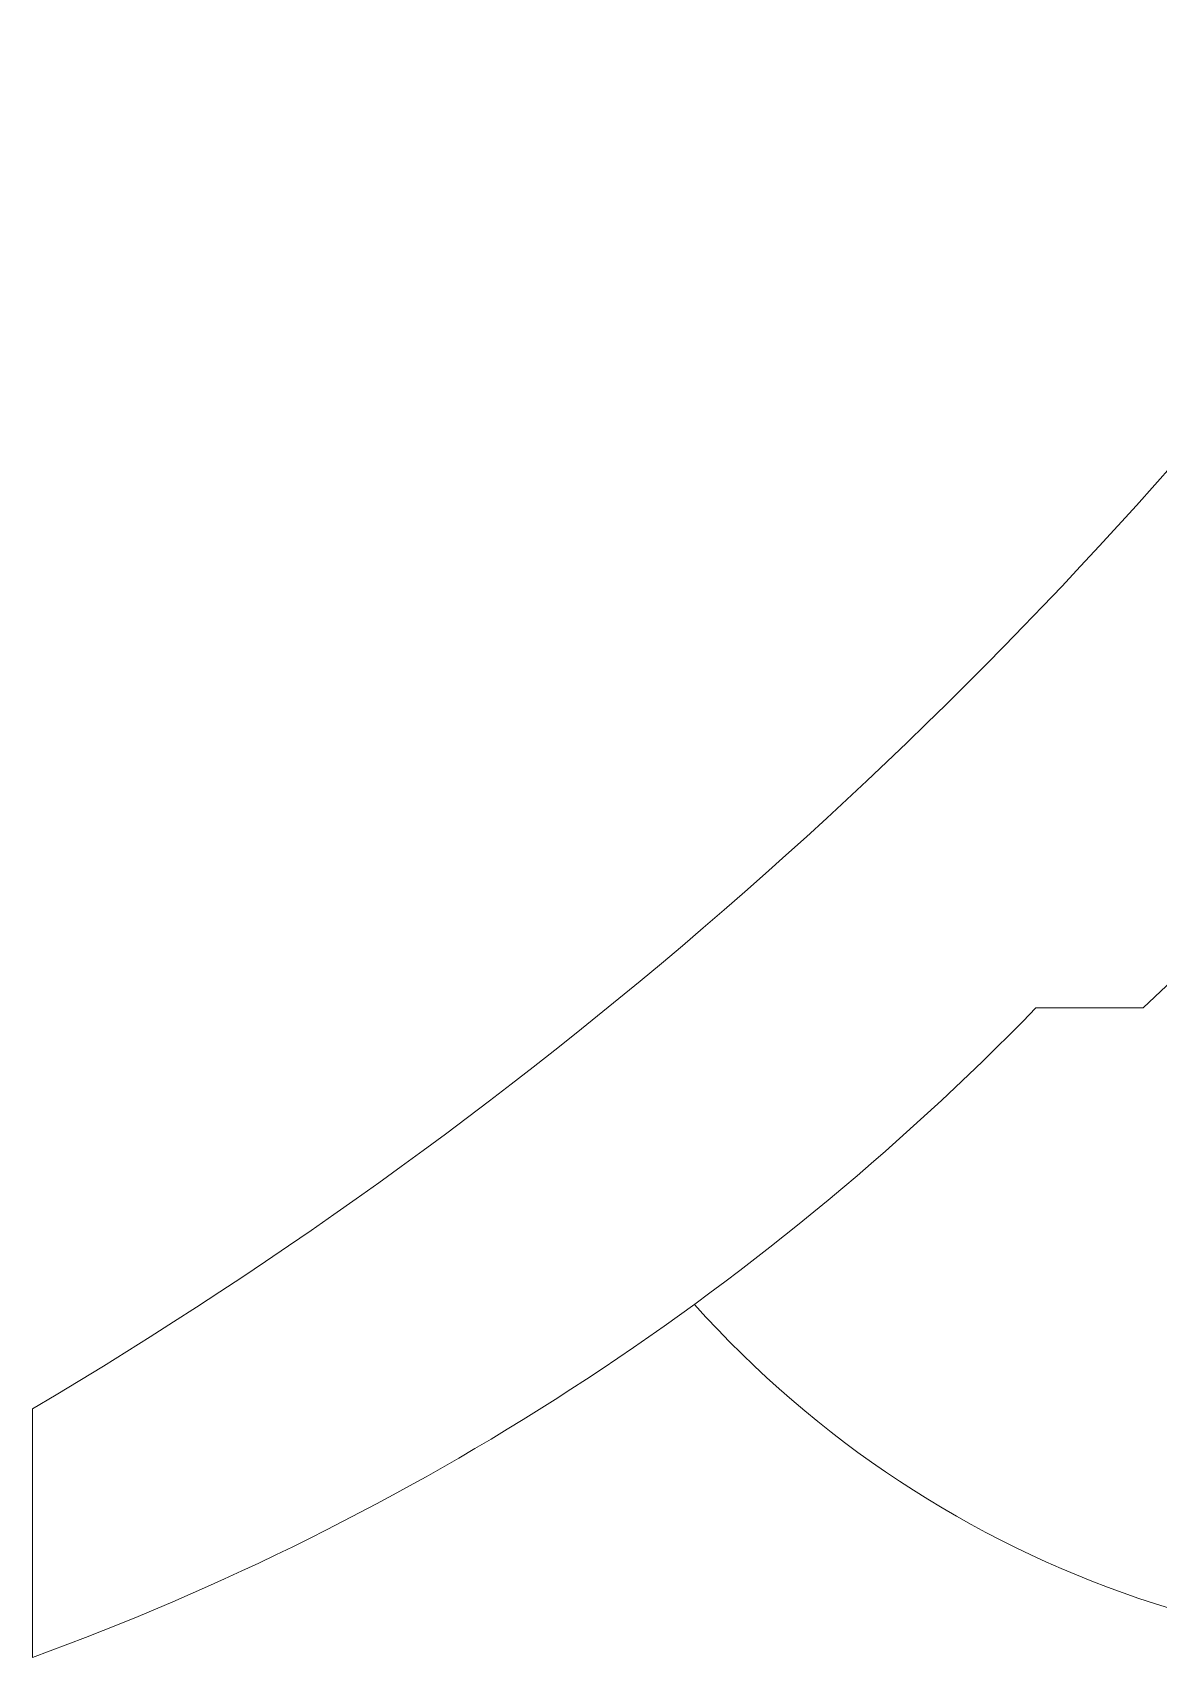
# Model space of a CAD drawing. Header units: inches. Extents: x 36 to 71.8, y 17.4 to 61.8.
# Drawn here: x 35.97 to 42.47, y 22.85 to 32.22 of the extents above; entities that cross this region are included whole.
import ezdxf

# ---------------------------------------------------------------- set-up
doc = ezdxf.new("R2010")
doc.units = ezdxf.units.IN
doc.header["$MEASUREMENT"] = 0
doc.layers.add('00_SOURCE_FROZEN', color=7, linetype='Continuous', lineweight=18)

msp = doc.modelspace()

# ---------------------------------------------------------------- linework, layer by layer
at = {"layer": '00_SOURCE_FROZEN'}
msp.add_line((35.969, 24.2832), (35.969, 22.8489), dxfattribs=at)
msp.add_lwpolyline([(53.6498, 30.945), (50.3999, 30.0042), (48.0949, 29.84), (45.4271, 29.473), (42.376, 26.5966), (41.758, 26.5966, -0.11284), (35.969, 22.8489)], format="xyb", dxfattribs=at)
for centre, radius, start, end in [((22.064, 33.1953), 21.6191, 354.05829, 36.03187), ((22.0198, 47.8249), 27.364, 300.64801, 321.9453), ((44.3051, 28.9298), 6.0629, 221.83092, 280.57968)]:
    msp.add_arc(centre, radius, start, end, dxfattribs=at)

doc.saveas('drawing.dxf')
